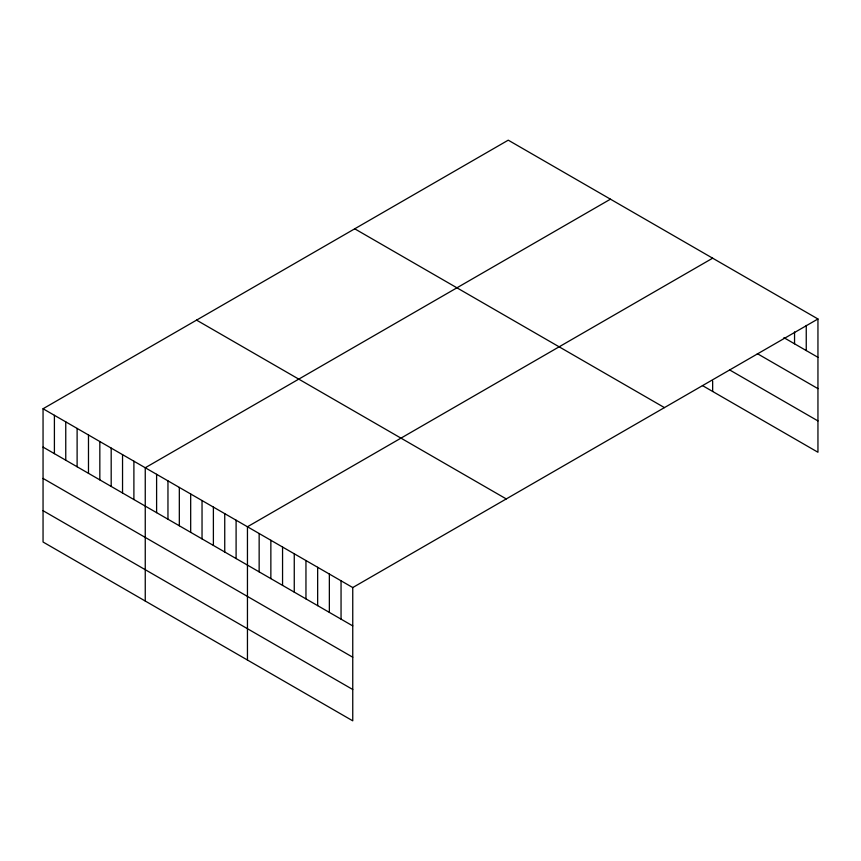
<?xml version="1.0" encoding="UTF-8"?>
<svg xmlns="http://www.w3.org/2000/svg" width="861" height="861" viewBox="0 0 861 861"><rect width="100%" height="100%" fill="white"/><g stroke="black" fill="none" stroke-linecap="round" stroke-linejoin="round"><path stroke-width="1.29" d="M817.95 318.979L352.752 587.557L352.752 720.829L43.05 542.021L43.05 408.749L508.248 140.171L817.95 318.979L817.95 452.251L702.425 385.556M610.449 199.182L145.251 467.76L145.251 601.021M712.65 258.192L247.451 526.771L247.451 660.032M783.919 337.673L817.95 357.326M757.325 353.645L817.95 388.645M729.665 369.95L817.95 420.921M354.732 228.811L664.434 407.608M196.566 320.12L506.268 498.928M43.05 408.749L352.752 587.557M43.05 447.096L352.752 625.904M43.05 478.415L352.752 657.223M43.05 510.691L352.752 689.5M806.251 325.447L806.251 350.567M794.552 331.915L794.552 343.808M712.65 381.014L712.65 391.454M341.053 580.809L341.053 619.145M329.354 574.05L329.354 612.386M317.655 567.291L317.655 605.638M305.956 560.543L305.956 598.879M294.258 553.784L294.258 592.131M282.559 547.026L282.559 585.372M270.86 540.277L270.86 578.614M259.15 533.519L259.15 571.865M236.097 520.205L236.097 558.552M224.743 513.651L224.743 551.998M213.388 507.097L213.388 545.433M202.034 500.542L202.034 538.878M190.679 493.988L190.679 532.324M179.325 487.423L179.325 525.77M167.96 480.868L167.96 519.215M156.605 474.314L156.605 512.661M133.896 461.205L133.896 499.541M122.542 454.651L122.542 492.987M111.187 448.086L111.187 486.433M99.833 441.532L99.833 479.878M88.479 434.977L88.479 473.324M77.113 428.423L77.113 466.759M65.759 421.868L65.759 460.204M54.404 415.314L54.404 453.65"/></g></svg>
